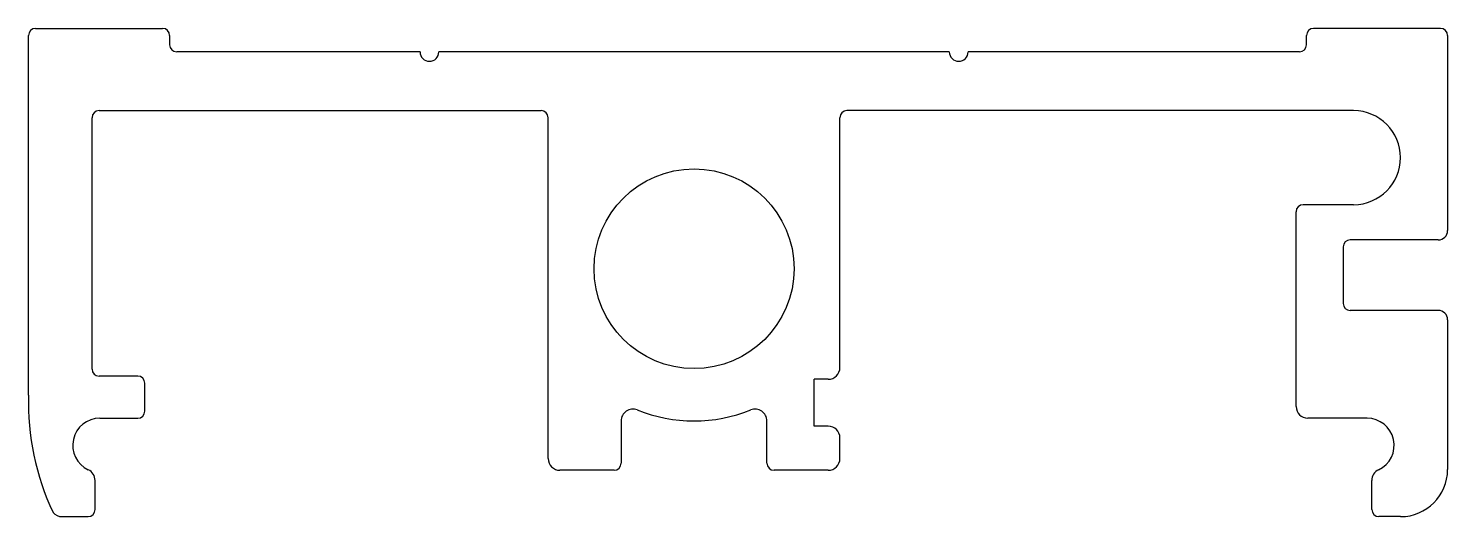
# Model space of a CAD drawing. Extents: x 707.9 to 768.3, y 586.2 to 606.9.
import ezdxf

# ---------------------------------------------------------------- set-up
doc = ezdxf.new("R2010")
doc.units = 0
doc.layers.get('0').update_dxf_attribs({"linetype": 'CONTINUOUS'})

msp = doc.modelspace()

# ---------------------------------------------------------------- linework, layer by layer
for p, q in [((707.953, 591.324), (707.953, 606.631)), ((708.253, 606.931), (713.653, 606.931)), ((713.953, 606.631), (713.953, 606.231)), ((762.28, 606.231), (762.28, 606.631)), ((767.98, 606.931), (762.58, 606.931)), ((768.28, 606.631), (768.28, 598.331)), ((724.596, 605.931), (714.253, 605.931)), ((747.096, 605.931), (725.396, 605.931)), ((761.98, 605.931), (747.896, 605.931)), ((710.953, 603.431), (729.746, 603.431)), ((764.28, 603.431), (742.746, 603.431)), ((710.653, 592.439), (710.653, 603.131)), ((730.046, 588.631), (730.046, 603.131)), ((742.446, 592.502), (742.446, 603.131)), ((761.839, 590.846), (761.839, 599.131)), ((764.28, 599.431), (762.139, 599.431)), ((767.88, 597.931), (764.139, 597.931)), ((763.839, 597.631), (763.839, 595.231)), ((767.88, 594.931), (764.139, 594.931)), ((768.28, 594.531), (768.28, 588.16)), ((712.598, 592.139), (710.953, 592.139)), ((741.346, 590.01), (741.346, 592.002)), ((741.946, 592.002), (741.346, 592.002)), ((712.898, 590.646), (712.898, 591.839)), ((710.983, 590.346), (712.598, 590.346)), ((733.146, 590.234), (733.146, 588.431)), ((739.346, 588.431), (739.346, 590.234)), ((764.857, 590.346), (762.339, 590.346)), ((741.946, 590.01), (741.346, 590.01)), ((742.446, 588.631), (742.446, 589.51)), ((710.783, 586.46), (710.783, 587.702)), ((732.846, 588.131), (730.546, 588.131)), ((741.946, 588.131), (739.646, 588.131)), ((765.057, 586.46), (765.057, 587.702)), ((709.383, 586.16), (710.483, 586.16)), ((766.28, 586.16), (765.357, 586.16))]:
    msp.add_line(p, q)
msp.add_circle((736.246, 596.705), 4.25)
for centre, radius, start, end in [((708.253, 606.631), 0.3, 90, 180), ((713.653, 606.631), 0.3, 0, 90), ((762.58, 606.631), 0.3, 90, 180), ((767.98, 606.631), 0.3, 0, 90), ((714.253, 606.231), 0.3, 180, 270), ((724.996, 605.931), 0.4, 180, 0), ((747.496, 605.931), 0.4, 180, 0), ((761.98, 606.231), 0.3, 270, 360), ((710.953, 603.131), 0.3, 90, 180), ((729.746, 603.131), 0.3, 0, 90), ((742.746, 603.131), 0.3, 90, 180), ((764.28, 601.431), 2, 270, 90), ((762.139, 599.131), 0.3, 90, 180), ((764.139, 597.631), 0.3, 90, 180), ((767.88, 598.331), 0.4, 270, 360), ((764.139, 595.231), 0.3, 180, 270), ((767.88, 594.531), 0.4, 360, 90), ((741.946, 592.502), 0.5, 270, 0), ((710.953, 592.439), 0.3, 180, 270), ((712.598, 591.839), 0.3, 0, 90), ((718.84, 591.006), 10.892, 178.3288, 205.36243), ((733.646, 590.234), 0.5, 68.111, 180), ((736.246, 596.705), 6.474, 248.111, 291.889), ((738.846, 590.234), 0.5, 0, 111.889), ((762.339, 590.846), 0.5, 180, 270), ((710.983, 589.196), 1.15, 90, 244.89728), ((712.598, 590.646), 0.3, 270, 0), ((764.857, 589.196), 1.15, 295.10272, 90), ((741.946, 589.51), 0.5, 0, 90), ((730.546, 588.631), 0.5, 180, 270), ((732.846, 588.431), 0.3, 270, 0), ((739.646, 588.431), 0.3, 180, 270), ((741.946, 588.631), 0.5, 270, 0), ((710.283, 587.702), 0.5, 0, 64.89728), ((765.557, 587.702), 0.5, 115.10272, 180), ((766.28, 588.16), 2, 270, 360), ((710.483, 586.46), 0.3, 270, 0), ((765.357, 586.46), 0.3, 180, 270), ((709.383, 586.66), 0.5, 219.68795, 270)]:
    msp.add_arc(centre, radius, start, end)

doc.saveas('drawing.dxf')
